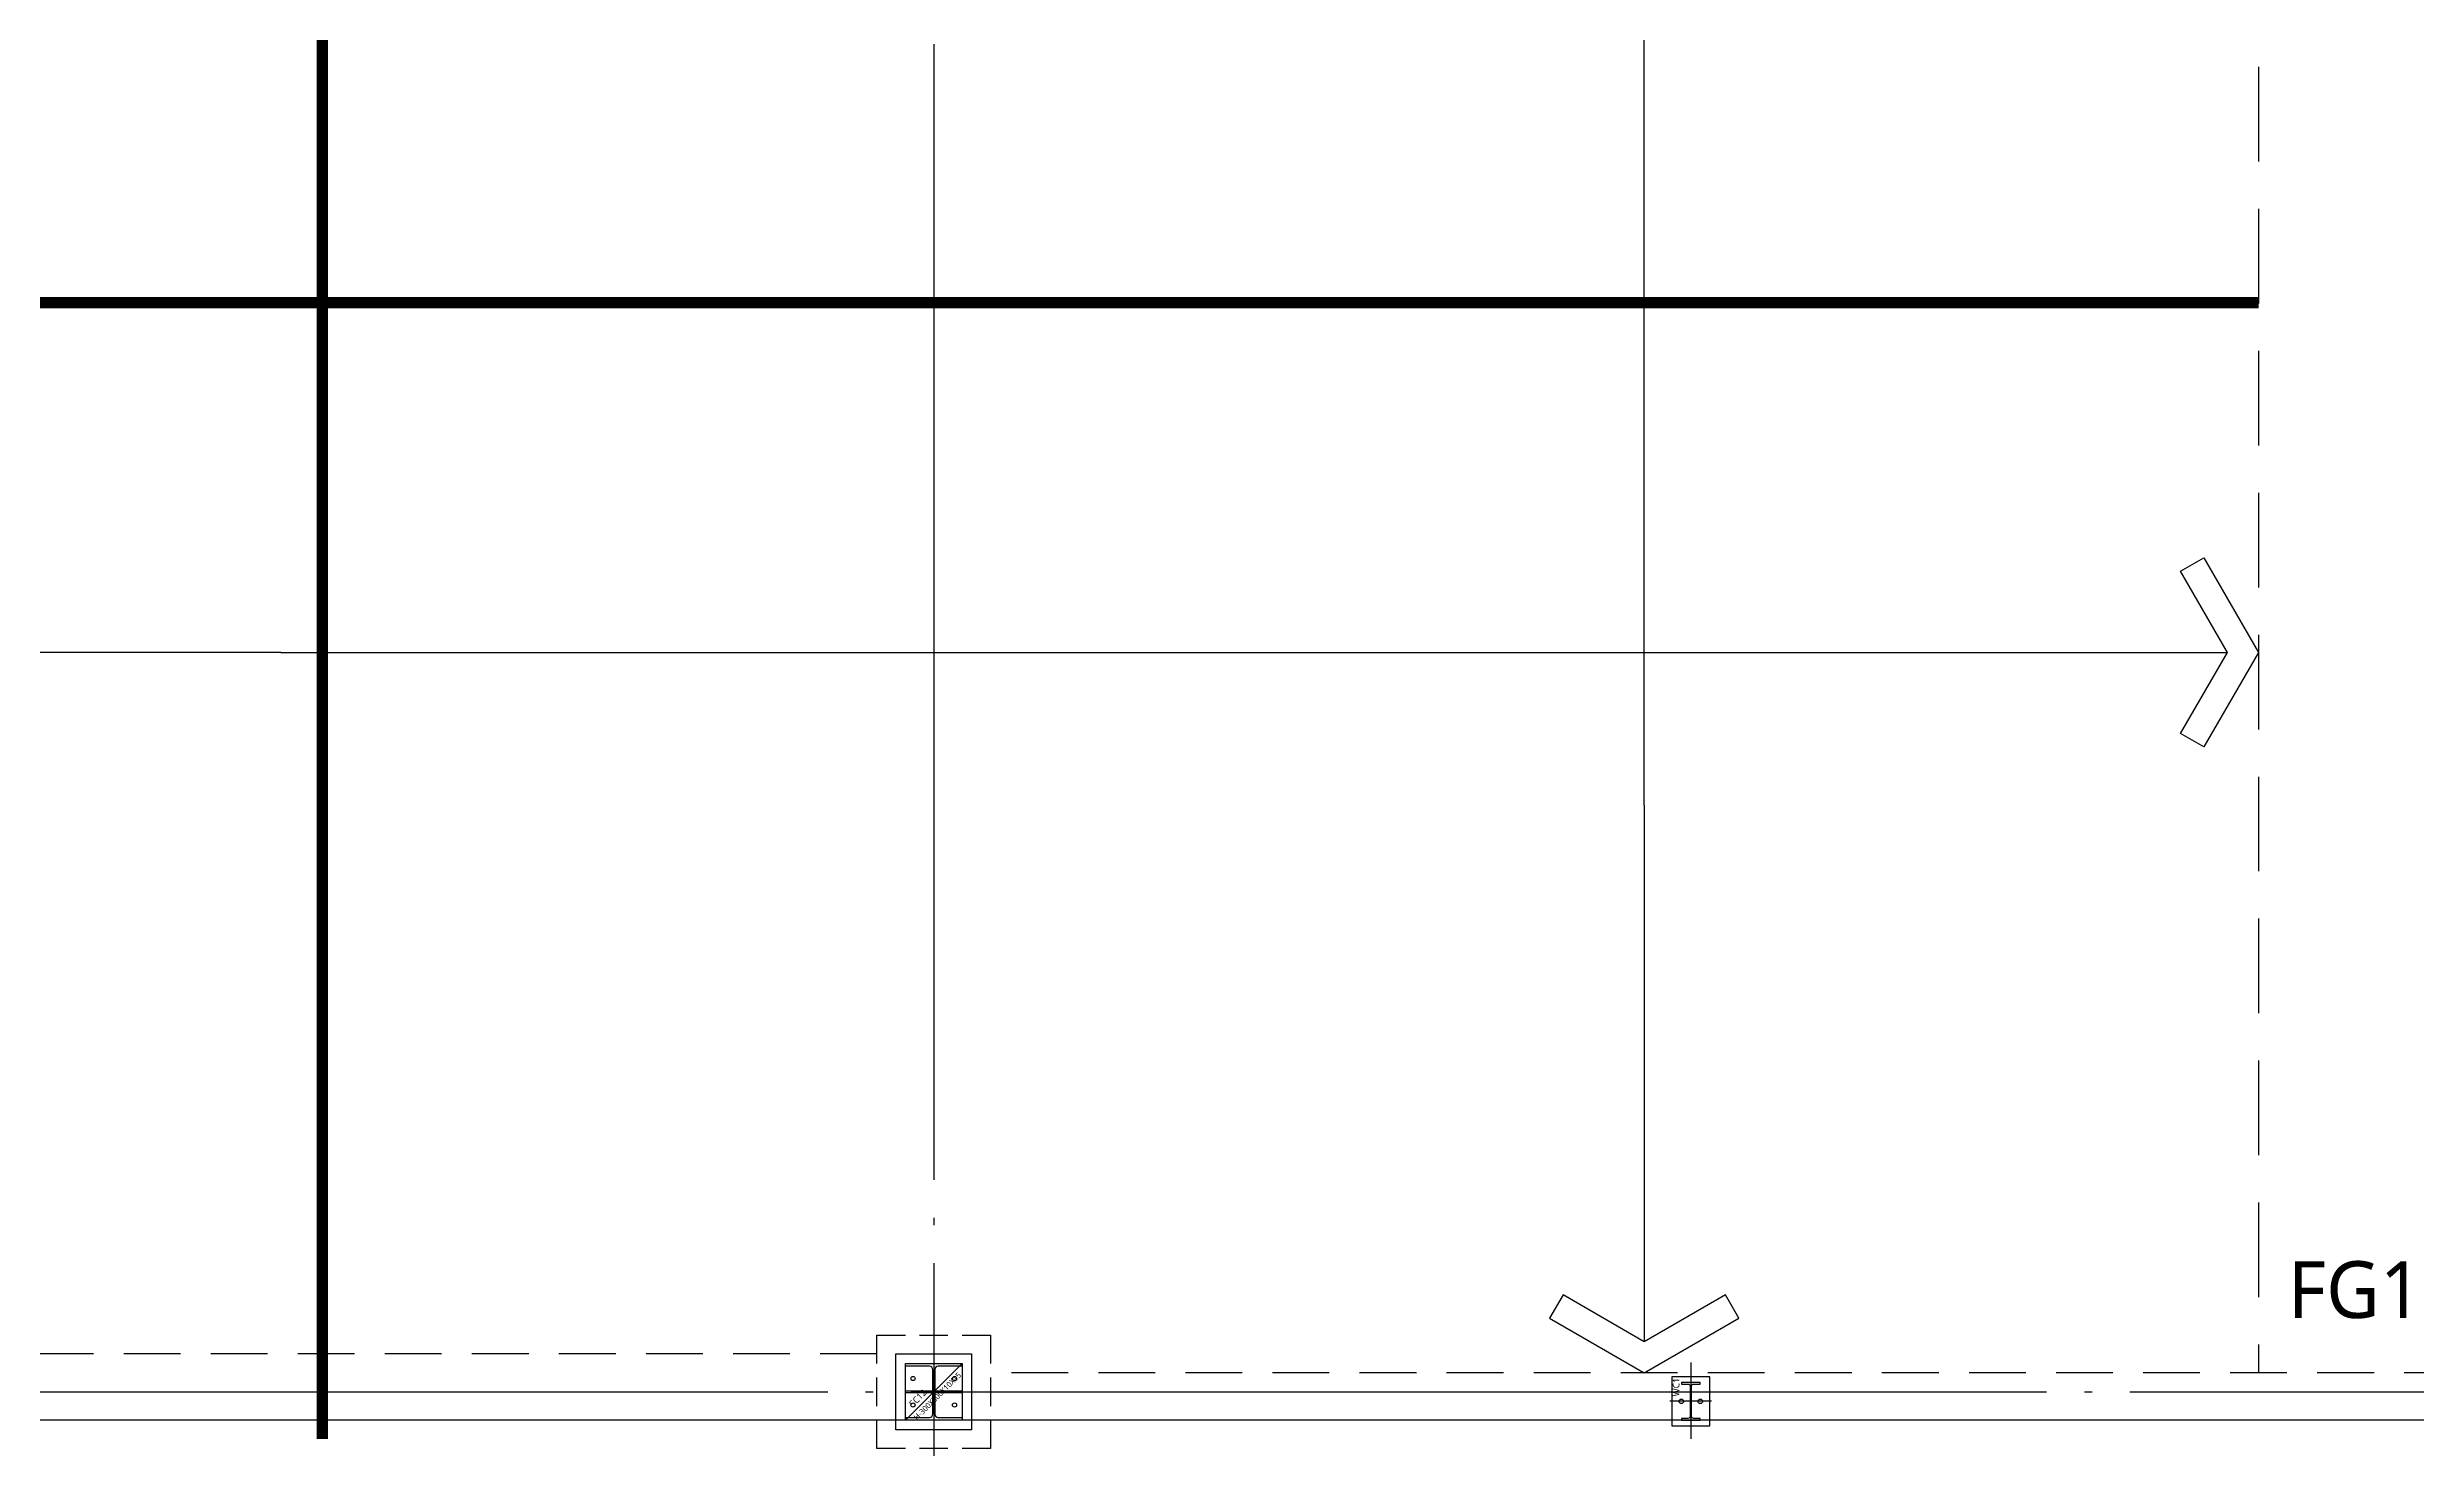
# Model space of a CAD drawing. Header units: millimetres. Extents: x -734060 to 504600, y -7739 to 118800.
# Drawn here: x 72817 to 85335, y 42600 to 50003 of the extents above; entities that cross this region are included whole.
import ezdxf
from ezdxf.enums import TextEntityAlignment as Align

# ---------------------------------------------------------------- set-up
doc = ezdxf.new("R2010")
doc.units = ezdxf.units.MM
doc.header["$LTSCALE"] = 200
for name, pattern in [('CEN-GAUN', [32.2, 30, -1, 0.2, -1]), ('HID', [2.3, 1.5, -0.8]), ('HID2-GAUN', [3.75, 2.5, -1.25]), ('HIDDEN', [0.375, 0.25, -0.125])]:
    doc.linetypes.add(name, pattern=pattern)
doc.layers.get('DEFPOINTS').update_dxf_attribs({"color": 137})
for name, color, linetype in [('0-TEXT SLAB', 7, 'Continuous'), ('09GIRDER', 2, 'Continuous'), ('0배근라인', 4, 'HIDDEN'), ('CEN', 1, 'CEN-GAUN'), ('G', 3, 'Continuous'), ('S-STG', 4, 'Continuous'), ('STEEL BASE', 13, 'Continuous'), ('SYM-LEAD', 6, 'Continuous'), ('WAL', 3, 'Continuous'), ('Z-하부구조체', 6, 'HIDDEN')]:
    doc.layers.add(name, color=color, linetype=linetype)
doc.layers.add('TEMP', color=171, linetype='Continuous', plot=False)
doc.styles.add('스타일1', font='malgun.ttf')
doc.styles.add('울릉도L', font='malgun.ttf')

# ---------------------------------------------------------------- blocks, each defined once
blk = doc.blocks.new('X-S-PDH')
at = {"layer": 'Z-하부구조체', "color": 251, "ltscale": 3}
blk.add_lwpolyline([(35700, -42700), (36300, -42700), (36300, -43300), (35700, -43300)], close=True, dxfattribs=at)
blk = doc.blocks.new('S-SC12')
at = {"layer": '09GIRDER'}
blk.add_lwpolyline([(-150, -150), (-150, -135), (-23, -135, 0.414214), (-5, -117), (-5, 117, 0.414214), (-23, 135), (-150, 135), (-150, 150), (150, 150), (150, 135), (23, 135, 0.414214), (5, 117), (5, -117, 0.414214), (23, -135), (150, -135), (150, -150)], format="xyb", close=True, dxfattribs=at)
at = {"layer": 'DEFPOINTS'}
blk.add_line((-150, -150), (150, 150), dxfattribs=at)
blk.add_lwpolyline([(-150, 150), (150, 150), (150, -150), (-150, -150)], close=True, dxfattribs=at)
at = {"layer": 'STEEL BASE'}
for points in [[(-200, 200), (200, 200), (200, -200), (-200, -200)], [(-150, 6), (-5, 6), (-5, -6), (-150, -6)], [(5, 6), (150, 6), (150, -6), (5, -6)]]:
    blk.add_lwpolyline(points, close=True, dxfattribs=at)
for centre in [(-110, 70), (110, 70), (-110, -70), (110, -70)]:
    blk.add_circle(centre, 11, dxfattribs=at)
at = {"layer": 'DEFPOINTS', "style": '스타일1'}
blk.add_text('SC12', height=35, rotation=45, dxfattribs=at).set_placement((-109, -83))
blk.add_text('H-300X300X10X15', height=30, rotation=45, dxfattribs=at).set_placement((19, -23), align=Align.MIDDLE_CENTER)
blk = doc.blocks.new('S-WC1')
at = {"layer": 'DEFPOINTS'}
for p, q in [((0, 205), (0, -199)), ((110, 0), (-110, 0))]:
    blk.add_line(p, q, dxfattribs=at)
at = {"layer": 'STEEL BASE'}
blk.add_lwpolyline([(100, 130), (-100, 130), (-100, -130), (100, -130)], close=True, dxfattribs=at)
for centre in [(-50, 0), (50, 0)]:
    blk.add_circle(centre, 12, dxfattribs=at)
at = {"layer": 'WAL'}
blk.add_lwpolyline([(50, -100), (50, -91), (16, -91, -0.414214), (3, -78), (3, 78, -0.414214), (16, 91), (50, 91), (50, 100), (-50, 100), (-50, 91), (-16, 91, -0.414214), (-3, 78), (-3, -78, -0.414214), (-16, -91), (-50, -91), (-50, -100)], format="xyb", close=True, dxfattribs=at)
at = {"layer": 'TEMP', "style": '스타일1'}
blk.add_text('WC1', height=35, rotation=90, dxfattribs=at).set_placement((-60, 26))
blk = doc.blocks.new('x-stu-1Fcol')
for name, p in [('S-SC12', (36000, -43000)), ('S-WC1', (40000, -43050))]:
    blk.add_blockref(name, p)
blk = doc.blocks.new('*U55')
at = {"layer": 'SYM-LEAD'}
for q in [(38406, 67814), (50977, 67814)]:
    blk.add_line((48142, 67814), q, dxfattribs=at)
for points in [[(38654, 68243), (38406, 67814), (38654, 67385), (38530, 67314), (38242, 67814), (38530, 68314)], [(50729, 68243), (50977, 67814), (50729, 67385), (50853, 67314), (51142, 67814), (50853, 68314)]]:
    blk.add_lwpolyline(points, close=True, dxfattribs=at)
blk = doc.blocks.new('*U56')
at = {"layer": 'SYM-LEAD'}
for q in [(37856, 67814), (50977, 67814)]:
    blk.add_line((48142, 67814), q, dxfattribs=at)
blk.add_lwpolyline([(38104, 68243), (37856, 67814), (38104, 67385), (37980, 67314), (37692, 67814), (37980, 68314)], close=True, dxfattribs=at)

msp = doc.modelspace()

# ---------------------------------------------------------------- linework, layer by layer
at = {"layer": '0-TEXT SLAB', "linetype": 'HID', "ltscale": 3, "const_width": 60}
for points in [[(74269.797, 42650), (74269.797, 55900)], [(84500, 48653.907), (71050, 48653.907)]]:
    msp.add_lwpolyline(points, dxfattribs=at)
at = {"layer": '0배근라인', "linetype": 'HID2-GAUN'}
msp.add_line((84500, 55900), (84500, 43000), dxfattribs=at)
at = {"layer": 'CEN'}
for p, q in [((77500, 95100), (77500, 32900)), ((32300, 42900), (117500, 42900))]:
    msp.add_line(p, q, dxfattribs=at)
at = {"layer": 'DEFPOINTS'}
msp.add_lwpolyline([(41350, 86050), (112650, 86050), (112650, 42750), (41350, 42750)], close=True, dxfattribs=at)
at = {"layer": 'G', "color": 252, "linetype": 'HID'}
for points in [[(77200, 43100), (65800, 43100)], [(102200, 42950), (91550, 42950), (91550, 43000), (77800, 43000)]]:
    msp.add_lwpolyline(points, dxfattribs=at)

# ---------------------------------------------------------------- block references
for name in ['X-S-PDH', 'x-stu-1Fcol']:
    msp.add_blockref(name, (41500, 85900))
at = {"layer": 'S-STG'}
for name, p, rotation in [('*U55', (13439.971, 94141.55), 270), ('*U56', (122191.55, 114620.867), 180)]:
    msp.add_blockref(name, p, dxfattribs=dict(at, rotation=rotation))

# ---------------------------------------------------------------- texts
at = {"layer": 'DEFPOINTS', "style": '울릉도L'}
msp.add_text('FG1', height=300, dxfattribs=at).set_placement((85009.286, 43290.11, 0), align=Align.CENTER)

doc.saveas('drawing.dxf')
